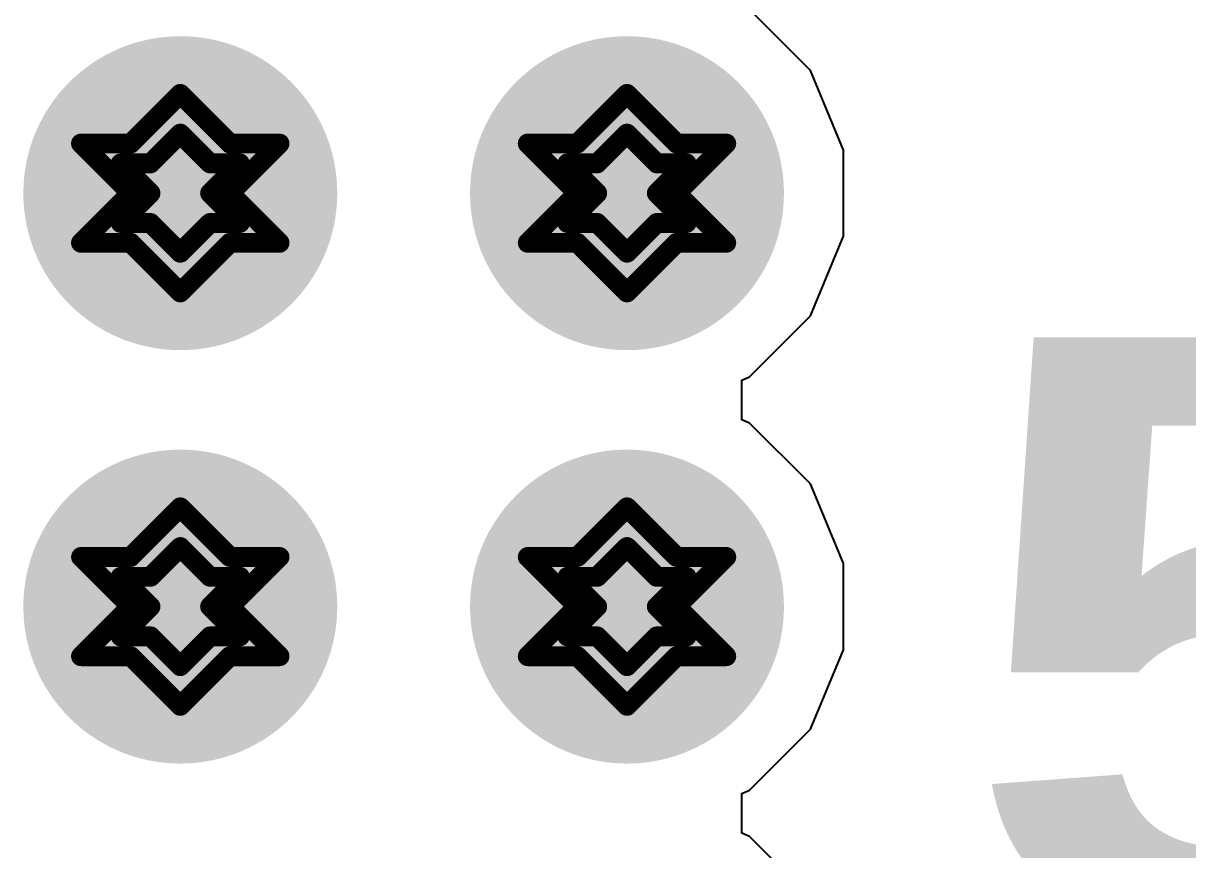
# Model space of a CAD drawing. Header units: inches. Extents: x -5 to 5328, y -4 to 5281.
# Drawn here: x 134.643 to 137.622, y 56.994 to 59.108 of the extents above; entities that cross this region are included whole.
import ezdxf

# ---------------------------------------------------------------- set-up
doc = ezdxf.new("R2010")
doc.units = ezdxf.units.IN
for name, color, linetype in [('Bottom Layer', 5, 'Continuous'), ('Bottom Solder', 6, 'Continuous'), ('Drill Drawing', 1, 'Continuous'), ('Layer 1', 16, 'Continuous'), ('Layer 2', 76, 'Continuous'), ('Top Layer', 1, 'Continuous'), ('Top Overlay', 2, 'Continuous'), ('Top Solder', 216, 'Continuous'), ('Via Holes', 16, 'Continuous')]:
    doc.layers.add(name, color=color, linetype=linetype)
doc.styles.add('Arial Black_Bold', font='', dxfattribs={"height": 0.2})
doc.styles.get('Arial Black_Bold').set_extended_font_data('Arial Black', bold=True)

msp = doc.modelspace()

# ---------------------------------------------------------------- hatches: boundary and pattern name
at = {"layer": 'Bottom Layer'}
h = msp.add_hatch(color=5, dxfattribs=at)
edge = h.paths.add_edge_path()
edge.add_arc((135.0444, 58.6734), 0.3, 0, 360)
h = msp.add_hatch(color=5, dxfattribs=at)
edge = h.paths.add_edge_path()
edge.add_arc((136.1874, 58.6734), 0.3, 0, 360)
h = msp.add_hatch(color=5, dxfattribs=at)
edge = h.paths.add_edge_path()
edge.add_arc((135.0444, 57.6157), 0.3, 0, 360)
h = msp.add_hatch(color=5, dxfattribs=at)
edge = h.paths.add_edge_path()
edge.add_arc((136.1874, 57.6157), 0.3, 0, 360)
at = {"layer": 'Bottom Solder'}
h = msp.add_hatch(color=6, dxfattribs=at)
edge = h.paths.add_edge_path()
edge.add_arc((135.0444, 58.6734), 0.4016, 0, 360)
h = msp.add_hatch(color=6, dxfattribs=at)
edge = h.paths.add_edge_path()
edge.add_arc((136.1874, 58.6734), 0.4016, 0, 360)
h = msp.add_hatch(color=6, dxfattribs=at)
edge = h.paths.add_edge_path()
edge.add_arc((135.0444, 57.6157), 0.4016, 0, 360)
h = msp.add_hatch(color=6, dxfattribs=at)
edge = h.paths.add_edge_path()
edge.add_arc((136.1874, 57.6157), 0.4016, 0, 360)
at = {"layer": 'Layer 1'}
h = msp.add_hatch(color=16, dxfattribs=at)
edge = h.paths.add_edge_path()
edge.add_arc((135.0444, 58.6734), 0.3, 0, 360)
h = msp.add_hatch(color=16, dxfattribs=at)
edge = h.paths.add_edge_path()
edge.add_arc((136.1874, 58.6734), 0.3, 0, 360)
h = msp.add_hatch(color=16, dxfattribs=at)
edge = h.paths.add_edge_path()
edge.add_arc((135.0444, 57.6157), 0.3, 0, 360)
h = msp.add_hatch(color=16, dxfattribs=at)
edge = h.paths.add_edge_path()
edge.add_arc((136.1874, 57.6157), 0.3, 0, 360)
at = {"layer": 'Layer 2'}
h = msp.add_hatch(color=76, dxfattribs=at)
edge = h.paths.add_edge_path()
edge.add_arc((135.0444, 58.6734), 0.3, 0, 360)
h = msp.add_hatch(color=76, dxfattribs=at)
edge = h.paths.add_edge_path()
edge.add_arc((136.1874, 58.6734), 0.3, 0, 360)
h = msp.add_hatch(color=76, dxfattribs=at)
edge = h.paths.add_edge_path()
edge.add_arc((135.0444, 57.6157), 0.3, 0, 360)
h = msp.add_hatch(color=76, dxfattribs=at)
edge = h.paths.add_edge_path()
edge.add_arc((136.1874, 57.6157), 0.3, 0, 360)
at = {"layer": 'Top Layer'}
h = msp.add_hatch(color=1, dxfattribs=at)
edge = h.paths.add_edge_path()
edge.add_arc((135.0444, 58.6734), 0.3, 0, 360)
h = msp.add_hatch(color=1, dxfattribs=at)
edge = h.paths.add_edge_path()
edge.add_arc((136.1874, 58.6734), 0.3, 0, 360)
h = msp.add_hatch(color=1, dxfattribs=at)
edge = h.paths.add_edge_path()
edge.add_arc((135.0444, 57.6157), 0.3, 0, 360)
h = msp.add_hatch(color=1, dxfattribs=at)
edge = h.paths.add_edge_path()
edge.add_arc((136.1874, 57.6157), 0.3, 0, 360)
at = {"layer": 'Top Solder'}
h = msp.add_hatch(color=216, dxfattribs=at)
edge = h.paths.add_edge_path()
edge.add_arc((135.0444, 58.6734), 0.4016, 0, 360)
h = msp.add_hatch(color=216, dxfattribs=at)
edge = h.paths.add_edge_path()
edge.add_arc((136.1874, 58.6734), 0.4016, 0, 360)
h = msp.add_hatch(color=216, dxfattribs=at)
edge = h.paths.add_edge_path()
edge.add_arc((135.0444, 57.6157), 0.4016, 0, 360)
h = msp.add_hatch(color=216, dxfattribs=at)
edge = h.paths.add_edge_path()
edge.add_arc((136.1874, 57.6157), 0.4016, 0, 360)
at = {"layer": 'Via Holes'}
h = msp.add_hatch(color=7, dxfattribs=at)
edge = h.paths.add_edge_path()
edge.add_arc((135.0444, 58.6734), 0.15, 0, 360)
h = msp.add_hatch(color=7, dxfattribs=at)
edge = h.paths.add_edge_path()
edge.add_arc((136.1874, 58.6734), 0.15, 0, 360)
h = msp.add_hatch(color=7, dxfattribs=at)
edge = h.paths.add_edge_path()
edge.add_arc((135.0444, 57.6157), 0.15, 0, 360)
h = msp.add_hatch(color=7, dxfattribs=at)
edge = h.paths.add_edge_path()
edge.add_arc((136.1874, 57.6157), 0.15, 0, 360)

# ---------------------------------------------------------------- linework, layer by layer
at = {"layer": 'Bottom Layer'}
for p, q in [((136.657, 58.9872), (136.5012, 59.1431)), ((136.7414, 58.7836), (136.657, 58.9872)), ((136.7414, 58.5632), (136.7414, 58.7836)), ((136.657, 58.3596), (136.7414, 58.5632)), ((136.5012, 58.2037), (136.657, 58.3596)), ((136.481, 58.1954), (136.5012, 58.2037)), ((136.481, 58.0938), (136.481, 58.1954)), ((136.5012, 58.0854), (136.481, 58.0938)), ((136.657, 57.9295), (136.5012, 58.0854)), ((136.7414, 57.7259), (136.657, 57.9295)), ((136.7414, 57.5055), (136.7414, 57.7259)), ((136.657, 57.3019), (136.7414, 57.5055)), ((136.5012, 57.1461), (136.657, 57.3019)), ((136.481, 57.1377), (136.5012, 57.1461)), ((136.481, 57.0361), (136.481, 57.1377)), ((136.5012, 57.0277), (136.481, 57.0361)), ((136.657, 56.8719), (136.5012, 57.0277))]:
    msp.add_line(p, q, dxfattribs=at)
at = {"layer": 'Drill Drawing'}
for points in [[(134.9174, 58.8004, 0.0508, 0.0508, 0), (135.0444, 58.9274, 0.0508, 0.0508, 0)], [(135.0444, 58.9274, 0.0508, 0.0508, 0), (135.1714, 58.8004, 0.0508, 0.0508, 0)], [(136.0604, 58.8004, 0.0508, 0.0508, 0), (136.1874, 58.9274, 0.0508, 0.0508, 0)], [(136.1874, 58.9274, 0.0508, 0.0508, 0), (136.3144, 58.8004, 0.0508, 0.0508, 0)], [(134.9682, 58.7496, 0.0508, 0.0508, 0), (135.0444, 58.8258, 0.0508, 0.0508, 0)], [(135.0444, 58.8258, 0.0508, 0.0508, 0), (135.1206, 58.7496, 0.0508, 0.0508, 0)], [(136.1112, 58.7496, 0.0508, 0.0508, 0), (136.1874, 58.8258, 0.0508, 0.0508, 0)], [(136.1874, 58.8258, 0.0508, 0.0508, 0), (136.2636, 58.7496, 0.0508, 0.0508, 0)], [(134.7904, 58.8004, 0.0508, 0.0508, 0), (134.9174, 58.6734, 0.0508, 0.0508, 0)], [(134.7904, 58.8004, 0.0508, 0.0508, 0), (134.9174, 58.8004, 0.0508, 0.0508, 0)], [(135.1714, 58.8004, 0.0508, 0.0508, 0), (135.2984, 58.8004, 0.0508, 0.0508, 0)], [(135.1714, 58.6734, 0.0508, 0.0508, 0), (135.2984, 58.8004, 0.0508, 0.0508, 0)], [(135.9334, 58.8004, 0.0508, 0.0508, 0), (136.0604, 58.6734, 0.0508, 0.0508, 0)], [(135.9334, 58.8004, 0.0508, 0.0508, 0), (136.0604, 58.8004, 0.0508, 0.0508, 0)], [(136.3144, 58.8004, 0.0508, 0.0508, 0), (136.4414, 58.8004, 0.0508, 0.0508, 0)], [(136.3144, 58.6734, 0.0508, 0.0508, 0), (136.4414, 58.8004, 0.0508, 0.0508, 0)], [(134.892, 58.7496, 0.0508, 0.0508, 0), (134.9682, 58.6734, 0.0508, 0.0508, 0)], [(134.892, 58.7496, 0.0508, 0.0508, 0), (134.9682, 58.7496, 0.0508, 0.0508, 0)], [(135.1206, 58.7496, 0.0508, 0.0508, 0), (135.1968, 58.7496, 0.0508, 0.0508, 0)], [(135.1206, 58.6734, 0.0508, 0.0508, 0), (135.1968, 58.7496, 0.0508, 0.0508, 0)], [(136.035, 58.7496, 0.0508, 0.0508, 0), (136.1112, 58.6734, 0.0508, 0.0508, 0)], [(136.035, 58.7496, 0.0508, 0.0508, 0), (136.1112, 58.7496, 0.0508, 0.0508, 0)], [(136.2636, 58.7496, 0.0508, 0.0508, 0), (136.3398, 58.7496, 0.0508, 0.0508, 0)], [(136.2636, 58.6734, 0.0508, 0.0508, 0), (136.3398, 58.7496, 0.0508, 0.0508, 0)], [(134.7904, 58.5464, 0.0508, 0.0508, 0), (134.9174, 58.6734, 0.0508, 0.0508, 0)], [(134.892, 58.5972, 0.0508, 0.0508, 0), (134.9682, 58.6734, 0.0508, 0.0508, 0)], [(135.1206, 58.6734, 0.0508, 0.0508, 0), (135.1968, 58.5972, 0.0508, 0.0508, 0)], [(135.1714, 58.6734, 0.0508, 0.0508, 0), (135.2984, 58.5464, 0.0508, 0.0508, 0)], [(135.9334, 58.5464, 0.0508, 0.0508, 0), (136.0604, 58.6734, 0.0508, 0.0508, 0)], [(136.035, 58.5972, 0.0508, 0.0508, 0), (136.1112, 58.6734, 0.0508, 0.0508, 0)], [(136.2636, 58.6734, 0.0508, 0.0508, 0), (136.3398, 58.5972, 0.0508, 0.0508, 0)], [(136.3144, 58.6734, 0.0508, 0.0508, 0), (136.4414, 58.5464, 0.0508, 0.0508, 0)], [(134.892, 58.5972, 0.0508, 0.0508, 0), (134.9682, 58.5972, 0.0508, 0.0508, 0)], [(134.9682, 58.5972, 0.0508, 0.0508, 0), (135.0444, 58.521, 0.0508, 0.0508, 0)], [(135.0444, 58.521, 0.0508, 0.0508, 0), (135.1206, 58.5972, 0.0508, 0.0508, 0)], [(135.1206, 58.5972, 0.0508, 0.0508, 0), (135.1968, 58.5972, 0.0508, 0.0508, 0)], [(136.035, 58.5972, 0.0508, 0.0508, 0), (136.1112, 58.5972, 0.0508, 0.0508, 0)], [(136.1112, 58.5972, 0.0508, 0.0508, 0), (136.1874, 58.521, 0.0508, 0.0508, 0)], [(136.1874, 58.521, 0.0508, 0.0508, 0), (136.2636, 58.5972, 0.0508, 0.0508, 0)], [(136.2636, 58.5972, 0.0508, 0.0508, 0), (136.3398, 58.5972, 0.0508, 0.0508, 0)], [(134.7904, 58.5464, 0.0508, 0.0508, 0), (134.9174, 58.5464, 0.0508, 0.0508, 0)], [(134.9174, 58.5464, 0.0508, 0.0508, 0), (135.0444, 58.4194, 0.0508, 0.0508, 0)], [(135.0444, 58.4194, 0.0508, 0.0508, 0), (135.1714, 58.5464, 0.0508, 0.0508, 0)], [(135.1714, 58.5464, 0.0508, 0.0508, 0), (135.2984, 58.5464, 0.0508, 0.0508, 0)], [(135.9334, 58.5464, 0.0508, 0.0508, 0), (136.0604, 58.5464, 0.0508, 0.0508, 0)], [(136.0604, 58.5464, 0.0508, 0.0508, 0), (136.1874, 58.4194, 0.0508, 0.0508, 0)], [(136.1874, 58.4194, 0.0508, 0.0508, 0), (136.3144, 58.5464, 0.0508, 0.0508, 0)], [(136.3144, 58.5464, 0.0508, 0.0508, 0), (136.4414, 58.5464, 0.0508, 0.0508, 0)], [(134.9174, 57.7427, 0.0508, 0.0508, 0), (135.0444, 57.8697, 0.0508, 0.0508, 0)], [(135.0444, 57.8697, 0.0508, 0.0508, 0), (135.1714, 57.7427, 0.0508, 0.0508, 0)], [(136.0604, 57.7427, 0.0508, 0.0508, 0), (136.1874, 57.8697, 0.0508, 0.0508, 0)], [(136.1874, 57.8697, 0.0508, 0.0508, 0), (136.3144, 57.7427, 0.0508, 0.0508, 0)], [(134.9682, 57.6919, 0.0508, 0.0508, 0), (135.0444, 57.7681, 0.0508, 0.0508, 0)], [(135.0444, 57.7681, 0.0508, 0.0508, 0), (135.1206, 57.6919, 0.0508, 0.0508, 0)], [(136.1112, 57.6919, 0.0508, 0.0508, 0), (136.1874, 57.7681, 0.0508, 0.0508, 0)], [(136.1874, 57.7681, 0.0508, 0.0508, 0), (136.2636, 57.6919, 0.0508, 0.0508, 0)], [(134.7904, 57.7427, 0.0508, 0.0508, 0), (134.9174, 57.6157, 0.0508, 0.0508, 0)], [(134.7904, 57.7427, 0.0508, 0.0508, 0), (134.9174, 57.7427, 0.0508, 0.0508, 0)], [(135.1714, 57.7427, 0.0508, 0.0508, 0), (135.2984, 57.7427, 0.0508, 0.0508, 0)], [(135.1714, 57.6157, 0.0508, 0.0508, 0), (135.2984, 57.7427, 0.0508, 0.0508, 0)], [(135.9334, 57.7427, 0.0508, 0.0508, 0), (136.0604, 57.6157, 0.0508, 0.0508, 0)], [(135.9334, 57.7427, 0.0508, 0.0508, 0), (136.0604, 57.7427, 0.0508, 0.0508, 0)], [(136.3144, 57.7427, 0.0508, 0.0508, 0), (136.4414, 57.7427, 0.0508, 0.0508, 0)], [(136.3144, 57.6157, 0.0508, 0.0508, 0), (136.4414, 57.7427, 0.0508, 0.0508, 0)], [(134.892, 57.6919, 0.0508, 0.0508, 0), (134.9682, 57.6157, 0.0508, 0.0508, 0)], [(134.892, 57.6919, 0.0508, 0.0508, 0), (134.9682, 57.6919, 0.0508, 0.0508, 0)], [(135.1206, 57.6919, 0.0508, 0.0508, 0), (135.1968, 57.6919, 0.0508, 0.0508, 0)], [(135.1206, 57.6157, 0.0508, 0.0508, 0), (135.1968, 57.6919, 0.0508, 0.0508, 0)], [(136.035, 57.6919, 0.0508, 0.0508, 0), (136.1112, 57.6157, 0.0508, 0.0508, 0)], [(136.035, 57.6919, 0.0508, 0.0508, 0), (136.1112, 57.6919, 0.0508, 0.0508, 0)], [(136.2636, 57.6919, 0.0508, 0.0508, 0), (136.3398, 57.6919, 0.0508, 0.0508, 0)], [(136.2636, 57.6157, 0.0508, 0.0508, 0), (136.3398, 57.6919, 0.0508, 0.0508, 0)], [(134.7904, 57.4887, 0.0508, 0.0508, 0), (134.9174, 57.6157, 0.0508, 0.0508, 0)], [(134.892, 57.5395, 0.0508, 0.0508, 0), (134.9682, 57.6157, 0.0508, 0.0508, 0)], [(135.1206, 57.6157, 0.0508, 0.0508, 0), (135.1968, 57.5395, 0.0508, 0.0508, 0)], [(135.1714, 57.6157, 0.0508, 0.0508, 0), (135.2984, 57.4887, 0.0508, 0.0508, 0)], [(135.9334, 57.4887, 0.0508, 0.0508, 0), (136.0604, 57.6157, 0.0508, 0.0508, 0)], [(136.035, 57.5395, 0.0508, 0.0508, 0), (136.1112, 57.6157, 0.0508, 0.0508, 0)], [(136.2636, 57.6157, 0.0508, 0.0508, 0), (136.3398, 57.5395, 0.0508, 0.0508, 0)], [(136.3144, 57.6157, 0.0508, 0.0508, 0), (136.4414, 57.4887, 0.0508, 0.0508, 0)], [(134.892, 57.5395, 0.0508, 0.0508, 0), (134.9682, 57.5395, 0.0508, 0.0508, 0)], [(134.9682, 57.5395, 0.0508, 0.0508, 0), (135.0444, 57.4633, 0.0508, 0.0508, 0)], [(135.0444, 57.4633, 0.0508, 0.0508, 0), (135.1206, 57.5395, 0.0508, 0.0508, 0)], [(135.1206, 57.5395, 0.0508, 0.0508, 0), (135.1968, 57.5395, 0.0508, 0.0508, 0)], [(136.035, 57.5395, 0.0508, 0.0508, 0), (136.1112, 57.5395, 0.0508, 0.0508, 0)], [(136.1112, 57.5395, 0.0508, 0.0508, 0), (136.1874, 57.4633, 0.0508, 0.0508, 0)], [(136.1874, 57.4633, 0.0508, 0.0508, 0), (136.2636, 57.5395, 0.0508, 0.0508, 0)], [(136.2636, 57.5395, 0.0508, 0.0508, 0), (136.3398, 57.5395, 0.0508, 0.0508, 0)], [(134.7904, 57.4887, 0.0508, 0.0508, 0), (134.9174, 57.4887, 0.0508, 0.0508, 0)], [(134.9174, 57.4887, 0.0508, 0.0508, 0), (135.0444, 57.3617, 0.0508, 0.0508, 0)], [(135.0444, 57.3617, 0.0508, 0.0508, 0), (135.1714, 57.4887, 0.0508, 0.0508, 0)], [(135.1714, 57.4887, 0.0508, 0.0508, 0), (135.2984, 57.4887, 0.0508, 0.0508, 0)], [(135.9334, 57.4887, 0.0508, 0.0508, 0), (136.0604, 57.4887, 0.0508, 0.0508, 0)], [(136.0604, 57.4887, 0.0508, 0.0508, 0), (136.1874, 57.3617, 0.0508, 0.0508, 0)], [(136.1874, 57.3617, 0.0508, 0.0508, 0), (136.3144, 57.4887, 0.0508, 0.0508, 0)], [(136.3144, 57.4887, 0.0508, 0.0508, 0), (136.4414, 57.4887, 0.0508, 0.0508, 0)]]:
    msp.add_lwpolyline(points, format="xyseb", dxfattribs=at)
for points in [[(135.0317, 58.9274, 0.0254, 0.0254, 1), (135.0571, 58.9274, 0.0254, 0.0254, 1)], [(135.0317, 58.9274, 0.0254, 0.0254, 1), (135.0571, 58.9274, 0.0254, 0.0254, 1)], [(136.1747, 58.9274, 0.0254, 0.0254, 1), (136.2001, 58.9274, 0.0254, 0.0254, 1)], [(136.1747, 58.9274, 0.0254, 0.0254, 1), (136.2001, 58.9274, 0.0254, 0.0254, 1)], [(135.0317, 58.8258, 0.0254, 0.0254, 1), (135.0571, 58.8258, 0.0254, 0.0254, 1)], [(135.0317, 58.8258, 0.0254, 0.0254, 1), (135.0571, 58.8258, 0.0254, 0.0254, 1)], [(136.1747, 58.8258, 0.0254, 0.0254, 1), (136.2001, 58.8258, 0.0254, 0.0254, 1)], [(136.1747, 58.8258, 0.0254, 0.0254, 1), (136.2001, 58.8258, 0.0254, 0.0254, 1)], [(134.7777, 58.8004, 0.0254, 0.0254, 1), (134.8031, 58.8004, 0.0254, 0.0254, 1)], [(134.7777, 58.8004, 0.0254, 0.0254, 1), (134.8031, 58.8004, 0.0254, 0.0254, 1)], [(134.9047, 58.8004, 0.0254, 0.0254, 1), (134.9301, 58.8004, 0.0254, 0.0254, 1)], [(134.9047, 58.8004, 0.0254, 0.0254, 1), (134.9301, 58.8004, 0.0254, 0.0254, 1)], [(135.1587, 58.8004, 0.0254, 0.0254, 1), (135.1841, 58.8004, 0.0254, 0.0254, 1)], [(135.1587, 58.8004, 0.0254, 0.0254, 1), (135.1841, 58.8004, 0.0254, 0.0254, 1)], [(135.2857, 58.8004, 0.0254, 0.0254, 1), (135.3111, 58.8004, 0.0254, 0.0254, 1)], [(135.2857, 58.8004, 0.0254, 0.0254, 1), (135.3111, 58.8004, 0.0254, 0.0254, 1)], [(135.9207, 58.8004, 0.0254, 0.0254, 1), (135.9461, 58.8004, 0.0254, 0.0254, 1)], [(135.9207, 58.8004, 0.0254, 0.0254, 1), (135.9461, 58.8004, 0.0254, 0.0254, 1)], [(136.0477, 58.8004, 0.0254, 0.0254, 1), (136.0731, 58.8004, 0.0254, 0.0254, 1)], [(136.0477, 58.8004, 0.0254, 0.0254, 1), (136.0731, 58.8004, 0.0254, 0.0254, 1)], [(136.3017, 58.8004, 0.0254, 0.0254, 1), (136.3271, 58.8004, 0.0254, 0.0254, 1)], [(136.3017, 58.8004, 0.0254, 0.0254, 1), (136.3271, 58.8004, 0.0254, 0.0254, 1)], [(136.4287, 58.8004, 0.0254, 0.0254, 1), (136.4541, 58.8004, 0.0254, 0.0254, 1)], [(136.4287, 58.8004, 0.0254, 0.0254, 1), (136.4541, 58.8004, 0.0254, 0.0254, 1)], [(134.8793, 58.7496, 0.0254, 0.0254, 1), (134.9047, 58.7496, 0.0254, 0.0254, 1)], [(134.8793, 58.7496, 0.0254, 0.0254, 1), (134.9047, 58.7496, 0.0254, 0.0254, 1)], [(134.9555, 58.7496, 0.0254, 0.0254, 1), (134.9809, 58.7496, 0.0254, 0.0254, 1)], [(134.9555, 58.7496, 0.0254, 0.0254, 1), (134.9809, 58.7496, 0.0254, 0.0254, 1)], [(135.1079, 58.7496, 0.0254, 0.0254, 1), (135.1333, 58.7496, 0.0254, 0.0254, 1)], [(135.1079, 58.7496, 0.0254, 0.0254, 1), (135.1333, 58.7496, 0.0254, 0.0254, 1)], [(135.1841, 58.7496, 0.0254, 0.0254, 1), (135.2095, 58.7496, 0.0254, 0.0254, 1)], [(135.1841, 58.7496, 0.0254, 0.0254, 1), (135.2095, 58.7496, 0.0254, 0.0254, 1)], [(136.0223, 58.7496, 0.0254, 0.0254, 1), (136.0477, 58.7496, 0.0254, 0.0254, 1)], [(136.0223, 58.7496, 0.0254, 0.0254, 1), (136.0477, 58.7496, 0.0254, 0.0254, 1)], [(136.0985, 58.7496, 0.0254, 0.0254, 1), (136.1239, 58.7496, 0.0254, 0.0254, 1)], [(136.0985, 58.7496, 0.0254, 0.0254, 1), (136.1239, 58.7496, 0.0254, 0.0254, 1)], [(136.2509, 58.7496, 0.0254, 0.0254, 1), (136.2763, 58.7496, 0.0254, 0.0254, 1)], [(136.2509, 58.7496, 0.0254, 0.0254, 1), (136.2763, 58.7496, 0.0254, 0.0254, 1)], [(136.3271, 58.7496, 0.0254, 0.0254, 1), (136.3525, 58.7496, 0.0254, 0.0254, 1)], [(136.3271, 58.7496, 0.0254, 0.0254, 1), (136.3525, 58.7496, 0.0254, 0.0254, 1)], [(134.9047, 58.6734, 0.0254, 0.0254, 1), (134.9301, 58.6734, 0.0254, 0.0254, 1)], [(134.9047, 58.6734, 0.0254, 0.0254, 1), (134.9301, 58.6734, 0.0254, 0.0254, 1)], [(134.9555, 58.6734, 0.0254, 0.0254, 1), (134.9809, 58.6734, 0.0254, 0.0254, 1)], [(134.9555, 58.6734, 0.0254, 0.0254, 1), (134.9809, 58.6734, 0.0254, 0.0254, 1)], [(135.1079, 58.6734, 0.0254, 0.0254, 1), (135.1333, 58.6734, 0.0254, 0.0254, 1)], [(135.1079, 58.6734, 0.0254, 0.0254, 1), (135.1333, 58.6734, 0.0254, 0.0254, 1)], [(135.1587, 58.6734, 0.0254, 0.0254, 1), (135.1841, 58.6734, 0.0254, 0.0254, 1)], [(135.1587, 58.6734, 0.0254, 0.0254, 1), (135.1841, 58.6734, 0.0254, 0.0254, 1)], [(136.0477, 58.6734, 0.0254, 0.0254, 1), (136.0731, 58.6734, 0.0254, 0.0254, 1)], [(136.0477, 58.6734, 0.0254, 0.0254, 1), (136.0731, 58.6734, 0.0254, 0.0254, 1)], [(136.0985, 58.6734, 0.0254, 0.0254, 1), (136.1239, 58.6734, 0.0254, 0.0254, 1)], [(136.0985, 58.6734, 0.0254, 0.0254, 1), (136.1239, 58.6734, 0.0254, 0.0254, 1)], [(136.2509, 58.6734, 0.0254, 0.0254, 1), (136.2763, 58.6734, 0.0254, 0.0254, 1)], [(136.2509, 58.6734, 0.0254, 0.0254, 1), (136.2763, 58.6734, 0.0254, 0.0254, 1)], [(136.3017, 58.6734, 0.0254, 0.0254, 1), (136.3271, 58.6734, 0.0254, 0.0254, 1)], [(136.3017, 58.6734, 0.0254, 0.0254, 1), (136.3271, 58.6734, 0.0254, 0.0254, 1)], [(134.8793, 58.5972, 0.0254, 0.0254, 1), (134.9047, 58.5972, 0.0254, 0.0254, 1)], [(134.8793, 58.5972, 0.0254, 0.0254, 1), (134.9047, 58.5972, 0.0254, 0.0254, 1)], [(134.9555, 58.5972, 0.0254, 0.0254, 1), (134.9809, 58.5972, 0.0254, 0.0254, 1)], [(134.9555, 58.5972, 0.0254, 0.0254, 1), (134.9809, 58.5972, 0.0254, 0.0254, 1)], [(135.1079, 58.5972, 0.0254, 0.0254, 1), (135.1333, 58.5972, 0.0254, 0.0254, 1)], [(135.1079, 58.5972, 0.0254, 0.0254, 1), (135.1333, 58.5972, 0.0254, 0.0254, 1)], [(135.1841, 58.5972, 0.0254, 0.0254, 1), (135.2095, 58.5972, 0.0254, 0.0254, 1)], [(135.1841, 58.5972, 0.0254, 0.0254, 1), (135.2095, 58.5972, 0.0254, 0.0254, 1)], [(136.0223, 58.5972, 0.0254, 0.0254, 1), (136.0477, 58.5972, 0.0254, 0.0254, 1)], [(136.0223, 58.5972, 0.0254, 0.0254, 1), (136.0477, 58.5972, 0.0254, 0.0254, 1)], [(136.0985, 58.5972, 0.0254, 0.0254, 1), (136.1239, 58.5972, 0.0254, 0.0254, 1)], [(136.0985, 58.5972, 0.0254, 0.0254, 1), (136.1239, 58.5972, 0.0254, 0.0254, 1)], [(136.2509, 58.5972, 0.0254, 0.0254, 1), (136.2763, 58.5972, 0.0254, 0.0254, 1)], [(136.2509, 58.5972, 0.0254, 0.0254, 1), (136.2763, 58.5972, 0.0254, 0.0254, 1)], [(136.3271, 58.5972, 0.0254, 0.0254, 1), (136.3525, 58.5972, 0.0254, 0.0254, 1)], [(136.3271, 58.5972, 0.0254, 0.0254, 1), (136.3525, 58.5972, 0.0254, 0.0254, 1)], [(134.7777, 58.5464, 0.0254, 0.0254, 1), (134.8031, 58.5464, 0.0254, 0.0254, 1)], [(134.7777, 58.5464, 0.0254, 0.0254, 1), (134.8031, 58.5464, 0.0254, 0.0254, 1)], [(134.9047, 58.5464, 0.0254, 0.0254, 1), (134.9301, 58.5464, 0.0254, 0.0254, 1)], [(134.9047, 58.5464, 0.0254, 0.0254, 1), (134.9301, 58.5464, 0.0254, 0.0254, 1)], [(135.1587, 58.5464, 0.0254, 0.0254, 1), (135.1841, 58.5464, 0.0254, 0.0254, 1)], [(135.1587, 58.5464, 0.0254, 0.0254, 1), (135.1841, 58.5464, 0.0254, 0.0254, 1)], [(135.2857, 58.5464, 0.0254, 0.0254, 1), (135.3111, 58.5464, 0.0254, 0.0254, 1)], [(135.2857, 58.5464, 0.0254, 0.0254, 1), (135.3111, 58.5464, 0.0254, 0.0254, 1)], [(135.9207, 58.5464, 0.0254, 0.0254, 1), (135.9461, 58.5464, 0.0254, 0.0254, 1)], [(135.9207, 58.5464, 0.0254, 0.0254, 1), (135.9461, 58.5464, 0.0254, 0.0254, 1)], [(136.0477, 58.5464, 0.0254, 0.0254, 1), (136.0731, 58.5464, 0.0254, 0.0254, 1)], [(136.0477, 58.5464, 0.0254, 0.0254, 1), (136.0731, 58.5464, 0.0254, 0.0254, 1)], [(136.3017, 58.5464, 0.0254, 0.0254, 1), (136.3271, 58.5464, 0.0254, 0.0254, 1)], [(136.3017, 58.5464, 0.0254, 0.0254, 1), (136.3271, 58.5464, 0.0254, 0.0254, 1)], [(136.4287, 58.5464, 0.0254, 0.0254, 1), (136.4541, 58.5464, 0.0254, 0.0254, 1)], [(136.4287, 58.5464, 0.0254, 0.0254, 1), (136.4541, 58.5464, 0.0254, 0.0254, 1)], [(135.0317, 58.521, 0.0254, 0.0254, 1), (135.0571, 58.521, 0.0254, 0.0254, 1)], [(135.0317, 58.521, 0.0254, 0.0254, 1), (135.0571, 58.521, 0.0254, 0.0254, 1)], [(136.1747, 58.521, 0.0254, 0.0254, 1), (136.2001, 58.521, 0.0254, 0.0254, 1)], [(136.1747, 58.521, 0.0254, 0.0254, 1), (136.2001, 58.521, 0.0254, 0.0254, 1)], [(135.0317, 58.4194, 0.0254, 0.0254, 1), (135.0571, 58.4194, 0.0254, 0.0254, 1)], [(135.0317, 58.4194, 0.0254, 0.0254, 1), (135.0571, 58.4194, 0.0254, 0.0254, 1)], [(136.1747, 58.4194, 0.0254, 0.0254, 1), (136.2001, 58.4194, 0.0254, 0.0254, 1)], [(136.1747, 58.4194, 0.0254, 0.0254, 1), (136.2001, 58.4194, 0.0254, 0.0254, 1)], [(135.0317, 57.8697, 0.0254, 0.0254, 1), (135.0571, 57.8697, 0.0254, 0.0254, 1)], [(135.0317, 57.8697, 0.0254, 0.0254, 1), (135.0571, 57.8697, 0.0254, 0.0254, 1)], [(136.1747, 57.8697, 0.0254, 0.0254, 1), (136.2001, 57.8697, 0.0254, 0.0254, 1)], [(136.1747, 57.8697, 0.0254, 0.0254, 1), (136.2001, 57.8697, 0.0254, 0.0254, 1)], [(135.0317, 57.7681, 0.0254, 0.0254, 1), (135.0571, 57.7681, 0.0254, 0.0254, 1)], [(135.0317, 57.7681, 0.0254, 0.0254, 1), (135.0571, 57.7681, 0.0254, 0.0254, 1)], [(136.1747, 57.7681, 0.0254, 0.0254, 1), (136.2001, 57.7681, 0.0254, 0.0254, 1)], [(136.1747, 57.7681, 0.0254, 0.0254, 1), (136.2001, 57.7681, 0.0254, 0.0254, 1)], [(134.7777, 57.7427, 0.0254, 0.0254, 1), (134.8031, 57.7427, 0.0254, 0.0254, 1)], [(134.7777, 57.7427, 0.0254, 0.0254, 1), (134.8031, 57.7427, 0.0254, 0.0254, 1)], [(134.9047, 57.7427, 0.0254, 0.0254, 1), (134.9301, 57.7427, 0.0254, 0.0254, 1)], [(134.9047, 57.7427, 0.0254, 0.0254, 1), (134.9301, 57.7427, 0.0254, 0.0254, 1)], [(135.1587, 57.7427, 0.0254, 0.0254, 1), (135.1841, 57.7427, 0.0254, 0.0254, 1)], [(135.1587, 57.7427, 0.0254, 0.0254, 1), (135.1841, 57.7427, 0.0254, 0.0254, 1)], [(135.2857, 57.7427, 0.0254, 0.0254, 1), (135.3111, 57.7427, 0.0254, 0.0254, 1)], [(135.2857, 57.7427, 0.0254, 0.0254, 1), (135.3111, 57.7427, 0.0254, 0.0254, 1)], [(135.9207, 57.7427, 0.0254, 0.0254, 1), (135.9461, 57.7427, 0.0254, 0.0254, 1)], [(135.9207, 57.7427, 0.0254, 0.0254, 1), (135.9461, 57.7427, 0.0254, 0.0254, 1)], [(136.0477, 57.7427, 0.0254, 0.0254, 1), (136.0731, 57.7427, 0.0254, 0.0254, 1)], [(136.0477, 57.7427, 0.0254, 0.0254, 1), (136.0731, 57.7427, 0.0254, 0.0254, 1)], [(136.3017, 57.7427, 0.0254, 0.0254, 1), (136.3271, 57.7427, 0.0254, 0.0254, 1)], [(136.3017, 57.7427, 0.0254, 0.0254, 1), (136.3271, 57.7427, 0.0254, 0.0254, 1)], [(136.4287, 57.7427, 0.0254, 0.0254, 1), (136.4541, 57.7427, 0.0254, 0.0254, 1)], [(136.4287, 57.7427, 0.0254, 0.0254, 1), (136.4541, 57.7427, 0.0254, 0.0254, 1)], [(134.8793, 57.6919, 0.0254, 0.0254, 1), (134.9047, 57.6919, 0.0254, 0.0254, 1)], [(134.8793, 57.6919, 0.0254, 0.0254, 1), (134.9047, 57.6919, 0.0254, 0.0254, 1)], [(134.9555, 57.6919, 0.0254, 0.0254, 1), (134.9809, 57.6919, 0.0254, 0.0254, 1)], [(134.9555, 57.6919, 0.0254, 0.0254, 1), (134.9809, 57.6919, 0.0254, 0.0254, 1)], [(135.1079, 57.6919, 0.0254, 0.0254, 1), (135.1333, 57.6919, 0.0254, 0.0254, 1)], [(135.1079, 57.6919, 0.0254, 0.0254, 1), (135.1333, 57.6919, 0.0254, 0.0254, 1)], [(135.1841, 57.6919, 0.0254, 0.0254, 1), (135.2095, 57.6919, 0.0254, 0.0254, 1)], [(135.1841, 57.6919, 0.0254, 0.0254, 1), (135.2095, 57.6919, 0.0254, 0.0254, 1)], [(136.0223, 57.6919, 0.0254, 0.0254, 1), (136.0477, 57.6919, 0.0254, 0.0254, 1)], [(136.0223, 57.6919, 0.0254, 0.0254, 1), (136.0477, 57.6919, 0.0254, 0.0254, 1)], [(136.0985, 57.6919, 0.0254, 0.0254, 1), (136.1239, 57.6919, 0.0254, 0.0254, 1)], [(136.0985, 57.6919, 0.0254, 0.0254, 1), (136.1239, 57.6919, 0.0254, 0.0254, 1)], [(136.2509, 57.6919, 0.0254, 0.0254, 1), (136.2763, 57.6919, 0.0254, 0.0254, 1)], [(136.2509, 57.6919, 0.0254, 0.0254, 1), (136.2763, 57.6919, 0.0254, 0.0254, 1)], [(136.3271, 57.6919, 0.0254, 0.0254, 1), (136.3525, 57.6919, 0.0254, 0.0254, 1)], [(136.3271, 57.6919, 0.0254, 0.0254, 1), (136.3525, 57.6919, 0.0254, 0.0254, 1)], [(134.9047, 57.6157, 0.0254, 0.0254, 1), (134.9301, 57.6157, 0.0254, 0.0254, 1)], [(134.9047, 57.6157, 0.0254, 0.0254, 1), (134.9301, 57.6157, 0.0254, 0.0254, 1)], [(134.9555, 57.6157, 0.0254, 0.0254, 1), (134.9809, 57.6157, 0.0254, 0.0254, 1)], [(134.9555, 57.6157, 0.0254, 0.0254, 1), (134.9809, 57.6157, 0.0254, 0.0254, 1)], [(135.1079, 57.6157, 0.0254, 0.0254, 1), (135.1333, 57.6157, 0.0254, 0.0254, 1)], [(135.1079, 57.6157, 0.0254, 0.0254, 1), (135.1333, 57.6157, 0.0254, 0.0254, 1)], [(135.1587, 57.6157, 0.0254, 0.0254, 1), (135.1841, 57.6157, 0.0254, 0.0254, 1)], [(135.1587, 57.6157, 0.0254, 0.0254, 1), (135.1841, 57.6157, 0.0254, 0.0254, 1)], [(136.0477, 57.6157, 0.0254, 0.0254, 1), (136.0731, 57.6157, 0.0254, 0.0254, 1)], [(136.0477, 57.6157, 0.0254, 0.0254, 1), (136.0731, 57.6157, 0.0254, 0.0254, 1)], [(136.0985, 57.6157, 0.0254, 0.0254, 1), (136.1239, 57.6157, 0.0254, 0.0254, 1)], [(136.0985, 57.6157, 0.0254, 0.0254, 1), (136.1239, 57.6157, 0.0254, 0.0254, 1)], [(136.2509, 57.6157, 0.0254, 0.0254, 1), (136.2763, 57.6157, 0.0254, 0.0254, 1)], [(136.2509, 57.6157, 0.0254, 0.0254, 1), (136.2763, 57.6157, 0.0254, 0.0254, 1)], [(136.3017, 57.6157, 0.0254, 0.0254, 1), (136.3271, 57.6157, 0.0254, 0.0254, 1)], [(136.3017, 57.6157, 0.0254, 0.0254, 1), (136.3271, 57.6157, 0.0254, 0.0254, 1)], [(134.8793, 57.5395, 0.0254, 0.0254, 1), (134.9047, 57.5395, 0.0254, 0.0254, 1)], [(134.8793, 57.5395, 0.0254, 0.0254, 1), (134.9047, 57.5395, 0.0254, 0.0254, 1)], [(134.9555, 57.5395, 0.0254, 0.0254, 1), (134.9809, 57.5395, 0.0254, 0.0254, 1)], [(134.9555, 57.5395, 0.0254, 0.0254, 1), (134.9809, 57.5395, 0.0254, 0.0254, 1)], [(135.1079, 57.5395, 0.0254, 0.0254, 1), (135.1333, 57.5395, 0.0254, 0.0254, 1)], [(135.1079, 57.5395, 0.0254, 0.0254, 1), (135.1333, 57.5395, 0.0254, 0.0254, 1)], [(135.1841, 57.5395, 0.0254, 0.0254, 1), (135.2095, 57.5395, 0.0254, 0.0254, 1)], [(135.1841, 57.5395, 0.0254, 0.0254, 1), (135.2095, 57.5395, 0.0254, 0.0254, 1)], [(136.0223, 57.5395, 0.0254, 0.0254, 1), (136.0477, 57.5395, 0.0254, 0.0254, 1)], [(136.0223, 57.5395, 0.0254, 0.0254, 1), (136.0477, 57.5395, 0.0254, 0.0254, 1)], [(136.0985, 57.5395, 0.0254, 0.0254, 1), (136.1239, 57.5395, 0.0254, 0.0254, 1)], [(136.0985, 57.5395, 0.0254, 0.0254, 1), (136.1239, 57.5395, 0.0254, 0.0254, 1)], [(136.2509, 57.5395, 0.0254, 0.0254, 1), (136.2763, 57.5395, 0.0254, 0.0254, 1)], [(136.2509, 57.5395, 0.0254, 0.0254, 1), (136.2763, 57.5395, 0.0254, 0.0254, 1)], [(136.3271, 57.5395, 0.0254, 0.0254, 1), (136.3525, 57.5395, 0.0254, 0.0254, 1)], [(136.3271, 57.5395, 0.0254, 0.0254, 1), (136.3525, 57.5395, 0.0254, 0.0254, 1)], [(134.7777, 57.4887, 0.0254, 0.0254, 1), (134.8031, 57.4887, 0.0254, 0.0254, 1)], [(134.7777, 57.4887, 0.0254, 0.0254, 1), (134.8031, 57.4887, 0.0254, 0.0254, 1)], [(134.9047, 57.4887, 0.0254, 0.0254, 1), (134.9301, 57.4887, 0.0254, 0.0254, 1)], [(134.9047, 57.4887, 0.0254, 0.0254, 1), (134.9301, 57.4887, 0.0254, 0.0254, 1)], [(135.1587, 57.4887, 0.0254, 0.0254, 1), (135.1841, 57.4887, 0.0254, 0.0254, 1)], [(135.1587, 57.4887, 0.0254, 0.0254, 1), (135.1841, 57.4887, 0.0254, 0.0254, 1)], [(135.2857, 57.4887, 0.0254, 0.0254, 1), (135.3111, 57.4887, 0.0254, 0.0254, 1)], [(135.2857, 57.4887, 0.0254, 0.0254, 1), (135.3111, 57.4887, 0.0254, 0.0254, 1)], [(135.9207, 57.4887, 0.0254, 0.0254, 1), (135.9461, 57.4887, 0.0254, 0.0254, 1)], [(135.9207, 57.4887, 0.0254, 0.0254, 1), (135.9461, 57.4887, 0.0254, 0.0254, 1)], [(136.0477, 57.4887, 0.0254, 0.0254, 1), (136.0731, 57.4887, 0.0254, 0.0254, 1)], [(136.0477, 57.4887, 0.0254, 0.0254, 1), (136.0731, 57.4887, 0.0254, 0.0254, 1)], [(136.3017, 57.4887, 0.0254, 0.0254, 1), (136.3271, 57.4887, 0.0254, 0.0254, 1)], [(136.3017, 57.4887, 0.0254, 0.0254, 1), (136.3271, 57.4887, 0.0254, 0.0254, 1)], [(136.4287, 57.4887, 0.0254, 0.0254, 1), (136.4541, 57.4887, 0.0254, 0.0254, 1)], [(136.4287, 57.4887, 0.0254, 0.0254, 1), (136.4541, 57.4887, 0.0254, 0.0254, 1)], [(135.0317, 57.4633, 0.0254, 0.0254, 1), (135.0571, 57.4633, 0.0254, 0.0254, 1)], [(135.0317, 57.4633, 0.0254, 0.0254, 1), (135.0571, 57.4633, 0.0254, 0.0254, 1)], [(136.1747, 57.4633, 0.0254, 0.0254, 1), (136.2001, 57.4633, 0.0254, 0.0254, 1)], [(136.1747, 57.4633, 0.0254, 0.0254, 1), (136.2001, 57.4633, 0.0254, 0.0254, 1)], [(135.0317, 57.3617, 0.0254, 0.0254, 1), (135.0571, 57.3617, 0.0254, 0.0254, 1)], [(135.0317, 57.3617, 0.0254, 0.0254, 1), (135.0571, 57.3617, 0.0254, 0.0254, 1)], [(136.1747, 57.3617, 0.0254, 0.0254, 1), (136.2001, 57.3617, 0.0254, 0.0254, 1)], [(136.1747, 57.3617, 0.0254, 0.0254, 1), (136.2001, 57.3617, 0.0254, 0.0254, 1)]]:
    msp.add_lwpolyline(points, format="xyseb", close=True, dxfattribs=at)
at = {"layer": 'Layer 1'}
for p, q in [((136.657, 58.9872), (136.5012, 59.1431)), ((136.7414, 58.7836), (136.657, 58.9872)), ((136.7414, 58.5632), (136.7414, 58.7836)), ((136.657, 58.3596), (136.7414, 58.5632)), ((136.5012, 58.2037), (136.657, 58.3596)), ((136.481, 58.1954), (136.5012, 58.2037)), ((136.481, 58.0938), (136.481, 58.1954)), ((136.5012, 58.0854), (136.481, 58.0938)), ((136.657, 57.9295), (136.5012, 58.0854)), ((136.7414, 57.7259), (136.657, 57.9295)), ((136.7414, 57.5055), (136.7414, 57.7259)), ((136.657, 57.3019), (136.7414, 57.5055)), ((136.5012, 57.1461), (136.657, 57.3019)), ((136.481, 57.1377), (136.5012, 57.1461)), ((136.481, 57.0361), (136.481, 57.1377)), ((136.5012, 57.0277), (136.481, 57.0361)), ((136.657, 56.8719), (136.5012, 57.0277))]:
    msp.add_line(p, q, dxfattribs=at)

# ---------------------------------------------------------------- texts
at = {"layer": 'Top Overlay', "style": 'Arial Black_Bold'}
msp.add_text('5', height=1.524, rotation=360, dxfattribs=at).set_placement((137.0459, 56.781))

doc.saveas('drawing.dxf')
